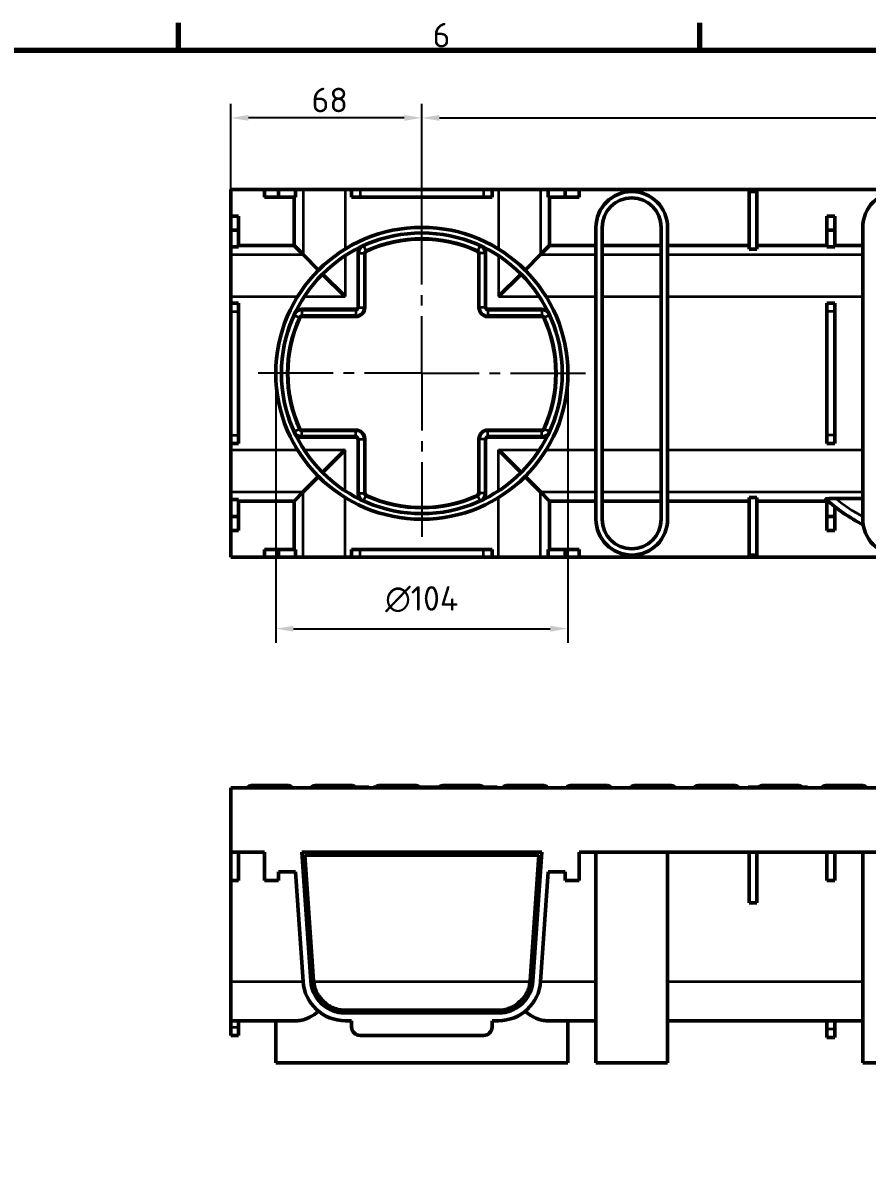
# Model space of a CAD drawing. Header units: millimetres. Extents: x 0 to 1485, y 0 to 1050.
# Drawn here: x 315.9 to 616.5, y 627.1 to 1034.7 of the extents above; entities that cross this region are included whole.
import ezdxf

# ---------------------------------------------------------------- set-up
doc = ezdxf.new("R2010")
doc.units = ezdxf.units.MM
doc.header["$LTSCALE"] = 2.5
for name, color, linetype, lineweight in [('Bemaßung (ISO)', 7, 'Continuous', 25), ('Mittelpunktmarkierung (ISO)', 7, 'Continuous', 25), ('Rahmen (ISO)', 7, 'Continuous', 70), ('Sichtbar (ISO)', 7, 'Continuous', 50), ('Sichtbar schmal (ISO)', 7, 'Continuous', 35)]:
    doc.layers.add(name, color=color, linetype=linetype, lineweight=lineweight)
doc.styles.add('Notiztext (DIN)', font='isocpeur.ttf')
doc.styles.add('TXT 3_5', font='isocpeur.ttf')
doc.dimstyles.new('Anrin Standard (DIN)', dxfattribs={"dimscale": 2.5, "dimtxt": 3.5, "dimasz": 2.5, "dimexe": 2, "dimexo": 0, "dimgap": 0.8, "dimtad": 1, "dimrnd": 1e-08, "dimtxsty": 'TXT 3_5', "dimcen": 0.09, "dimdle": 10, "dimclrd": 256, "dimclre": 256, "dimclrt": 256, "dimadec": 0, "dimazin": 2, "dimtfac": 0.714286, "dimtmove": 0, "dimatfit": 3, "dimfxl": 1, "dimtolj": 1, "dimlwd": -1, "dimlwe": -1, "dimarcsym": 0})

# ---------------------------------------------------------------- blocks, each defined once
blk = doc.blocks.new('Ränder Standardrahmen')
at = {"layer": 'Rahmen (ISO)'}
for p, q in [((148.5, 410), (148.5, 413.9)), ((222.75, 410), (222.75, 413.9))]:
    blk.add_line(p, q, dxfattribs=at)
at = {"layer": 'Rahmen (ISO)', "flags": 128}
blk.add_lwpolyline([(10, 10), (10, 410), (584, 410), (584, 10), (10, 10)], dxfattribs=at)
at = {"layer": 'Rahmen (ISO)', "insert": (184.7, 410.4), "char_height": 3.5, "attachment_point": 7, "style": 'Notiztext (DIN)'}
blk.add_mtext('6', dxfattribs=at)
blk = doc.blocks.new('*D22')
at = {"layer": 'Bemaßung (ISO)', "transparency": 16777216}
for p, q in [((405.9, 909.9), (405.9, 813.9)), ((509.9, 909.9), (509.9, 813.9)), ((412.15, 818.9), (503.65, 818.9))]:
    blk.add_line(p, q, dxfattribs=at)
for points in [[(412.15, 819.94), (412.15, 817.86), (405.9, 818.9)], [(503.65, 819.94), (503.65, 817.86), (509.9, 818.9)]]:
    blk.add_solid(points, dxfattribs=at)
at = {"layer": 'Defpoints', "color": 0, "transparency": 16777216}
for p in [(405.9, 909.9), (509.9, 909.9), (509.9, 818.9)]:
    blk.add_point(p, dxfattribs=at)
at = {"layer": 'Bemaßung (ISO)', "transparency": 16777216, "insert": (444.89, 834.06), "char_height": 8.75, "attachment_point": 1, "style": 'TXT 3_5'}
blk.add_mtext('\\A1;\\fAIGDT|b0|i0;\\H8.7500;n\\fISOCPEUR|b0|i0;\\H8.7500;104', dxfattribs=at)
blk = doc.blocks.new('*D23')
at = {"layer": 'Bemaßung (ISO)', "transparency": 16777216}
for p, q in [((457.9, 968.15), (457.9, 1005.9)), ((1326.9, 968.15), (1326.9, 1005.9)), ((464.15, 1000.9), (1320.65, 1000.9))]:
    blk.add_line(p, q, dxfattribs=at)
for points in [[(464.15, 1001.94), (464.15, 999.86), (457.9, 1000.9)], [(1320.65, 1001.94), (1320.65, 999.86), (1326.9, 1000.9)]]:
    blk.add_solid(points, dxfattribs=at)
at = {"layer": 'Defpoints', "color": 0, "transparency": 16777216}
for p in [(1326.9, 1000.9), (457.9, 968.15), (1326.9, 968.15)]:
    blk.add_point(p, dxfattribs=at)
at = {"layer": 'Bemaßung (ISO)', "transparency": 16777216, "insert": (884.12, 1011.65), "char_height": 8.75, "attachment_point": 1, "style": 'TXT 3_5'}
blk.add_mtext('\\A1;869', dxfattribs=at)
blk = doc.blocks.new('*D24')
at = {"layer": 'Bemaßung (ISO)', "transparency": 16777216}
for p, q in [((389.9, 975.4), (389.9, 1005.9)), ((457.9, 968.15), (457.9, 1005.9)), ((451.65, 1000.9), (396.15, 1000.9))]:
    blk.add_line(p, q, dxfattribs=at)
for points in [[(396.15, 1001.94), (396.15, 999.86), (389.9, 1000.9)], [(451.65, 1001.94), (451.65, 999.86), (457.9, 1000.9)]]:
    blk.add_solid(points, dxfattribs=at)
at = {"layer": 'Defpoints', "color": 0, "transparency": 16777216}
for p in [(389.9, 1000.9), (389.9, 975.4), (457.9, 968.15)]:
    blk.add_point(p, dxfattribs=at)
at = {"layer": 'Bemaßung (ISO)', "transparency": 16777216, "insert": (418.63, 1011.65), "char_height": 8.75, "attachment_point": 1, "style": 'TXT 3_5'}
blk.add_mtext('\\A1;68', dxfattribs=at)

msp = doc.modelspace()

# ---------------------------------------------------------------- linework, layer by layer
at = {"layer": 'Mittelpunktmarkierung (ISO)', "linetype": 'Continuous'}
for p, q in [((457.905, 941.524), (457.905, 968.149)), ((457.905, 934.024), (457.905, 937.774)), ((457.905, 909.899), (457.905, 930.274)), ((426.28, 909.899), (399.655, 909.899)), ((433.78, 909.899), (430.03, 909.899)), ((457.905, 909.899), (437.53, 909.899)), ((457.905, 909.899), (478.28, 909.899)), ((457.905, 909.899), (457.905, 889.524)), ((482.03, 909.899), (485.78, 909.899)), ((489.53, 909.899), (516.155, 909.899)), ((457.905, 885.774), (457.905, 882.024)), ((457.905, 878.274), (457.905, 851.649))]:
    msp.add_line(p, q, dxfattribs=at)
at = {"layer": 'Sichtbar (ISO)'}
for p, q in [((389.905, 965.899), (389.905, 975.399)), ((389.905, 975.399), (401.905, 975.399)), ((406.905, 975.399), (401.905, 975.399)), ((401.905, 975.399), (401.905, 972.649)), ((412.894, 975.399), (406.905, 975.399)), ((406.905, 975.399), (406.905, 972.649)), ((412.894, 972.649), (412.894, 975.399)), ((412.894, 975.399), (415.625, 975.399)), ((430.588, 975.399), (415.625, 975.399)), ((430.588, 975.399), (432.905, 975.399)), ((432.905, 975.399), (435.905, 975.399)), ((432.905, 975.399), (432.905, 972.649)), ((479.905, 975.399), (435.905, 975.399)), ((479.905, 975.399), (482.905, 975.399)), ((482.905, 975.399), (485.222, 975.399)), ((482.905, 975.399), (482.905, 972.649)), ((500.185, 975.399), (485.222, 975.399)), ((500.185, 975.399), (502.916, 975.399)), ((502.916, 975.399), (508.905, 975.399)), ((502.916, 975.399), (502.916, 972.649)), ((508.905, 975.399), (513.905, 975.399)), ((508.905, 975.399), (508.905, 972.649)), ((513.905, 975.399), (836.405, 975.399)), ((513.905, 975.399), (513.905, 972.649)), ((574.405, 974.649), (577.155, 974.649)), ((574.405, 974.649), (574.405, 954.141)), ((577.155, 974.649), (577.155, 954.141)), ((401.905, 972.649), (406.905, 972.649)), ((406.905, 972.649), (412.894, 972.649)), ((412.405, 955.399), (412.405, 972.649)), ((435.905, 972.649), (432.905, 972.649)), ((435.905, 972.649), (479.905, 972.649)), ((482.905, 972.649), (479.905, 972.649)), ((502.916, 972.649), (508.905, 972.649)), ((503.405, 972.649), (503.405, 955.399)), ((508.905, 972.649), (513.905, 972.649)), ((389.905, 960.899), (389.905, 965.899)), ((389.905, 965.899), (392.655, 965.899)), ((392.655, 965.899), (392.655, 960.899)), ((604.905, 965.899), (602.155, 965.899)), ((602.155, 965.899), (602.155, 960.899)), ((604.905, 960.899), (604.905, 965.899)), ((389.905, 954.91), (389.905, 960.899)), ((389.905, 960.899), (392.655, 960.899)), ((392.655, 960.899), (392.655, 954.91)), ((519.905, 857.899), (519.905, 961.899)), ((522.155, 961.899), (522.155, 857.899)), ((543.155, 857.899), (543.155, 961.899)), ((545.405, 961.899), (545.405, 857.899)), ((602.155, 960.899), (602.155, 954.91)), ((604.905, 960.899), (602.155, 960.899)), ((604.905, 954.91), (604.905, 960.899)), ((614.905, 857.899), (614.905, 961.899)), ((389.905, 952.179), (389.905, 954.91)), ((392.655, 954.91), (389.905, 954.91)), ((392.655, 955.399), (412.405, 955.399)), ((415.625, 952.179), (412.405, 955.399)), ((503.405, 955.399), (500.185, 952.179)), ((503.405, 955.399), (519.905, 955.399)), ((522.155, 955.399), (543.155, 955.399)), ((545.405, 955.399), (574.405, 955.399)), ((577.155, 954.141), (574.405, 954.141)), ((577.155, 955.399), (602.155, 955.399)), ((604.905, 954.91), (602.155, 954.91)), ((604.905, 955.399), (614.905, 955.399)), ((389.905, 952.179), (389.905, 937.216)), ((415.625, 952.179), (421.135, 946.669)), ((494.675, 946.669), (500.185, 952.179)), ((422.55, 945.255), (430.588, 937.216)), ((485.222, 937.216), (493.26, 945.255)), ((389.905, 934.899), (389.905, 937.216)), ((389.905, 934.899), (392.655, 934.899)), ((389.905, 931.899), (389.905, 934.899)), ((392.655, 931.899), (392.655, 934.899)), ((604.905, 934.899), (602.155, 934.899)), ((602.155, 931.899), (602.155, 934.899)), ((604.905, 931.899), (604.905, 934.899)), ((389.905, 931.899), (389.905, 887.899)), ((392.655, 931.899), (392.655, 887.899)), ((602.155, 931.899), (602.155, 887.899)), ((604.905, 931.899), (604.905, 887.899)), ((389.905, 884.899), (389.905, 887.899)), ((389.905, 882.583), (389.905, 884.899)), ((389.905, 884.899), (392.655, 884.899)), ((392.655, 884.899), (392.655, 887.899)), ((602.155, 884.899), (602.155, 887.899)), ((604.905, 884.899), (602.155, 884.899)), ((604.905, 884.899), (604.905, 887.899)), ((389.905, 882.583), (389.905, 867.619)), ((430.588, 882.583), (422.55, 874.544)), ((493.26, 874.544), (485.222, 882.583)), ((421.135, 873.13), (415.625, 867.619)), ((500.185, 867.619), (494.675, 873.13)), ((389.905, 864.889), (389.905, 867.619)), ((389.905, 864.889), (389.905, 858.899)), ((389.905, 864.889), (392.655, 864.889)), ((392.655, 864.889), (392.655, 858.899)), ((392.655, 864.399), (412.405, 864.399)), ((412.405, 864.399), (415.625, 867.619)), ((412.405, 847.149), (412.405, 864.399)), ((500.185, 867.619), (503.405, 864.399)), ((503.405, 864.399), (519.905, 864.399)), ((503.405, 864.399), (503.405, 847.149)), ((522.155, 864.399), (543.155, 864.399)), ((545.405, 864.399), (574.405, 864.399)), ((574.405, 865.658), (577.155, 865.658)), ((574.405, 865.658), (574.405, 845.149)), ((577.155, 845.149), (577.155, 865.658)), ((577.155, 864.399), (602.155, 864.399)), ((602.155, 864.731), (602.155, 858.899)), ((605.357, 865.273), (614.905, 865.273)), ((604.905, 862.423), (604.905, 858.899)), ((389.905, 858.899), (389.905, 853.899)), ((389.905, 858.899), (392.655, 858.899)), ((392.655, 858.899), (392.655, 853.899)), ((604.905, 858.899), (602.155, 858.899)), ((602.155, 858.899), (602.155, 853.899)), ((604.905, 858.899), (604.905, 853.899)), ((389.905, 844.399), (389.905, 853.899)), ((389.905, 853.899), (392.655, 853.899)), ((604.905, 853.899), (602.155, 853.899)), ((389.905, 844.399), (401.905, 844.399)), ((401.905, 847.149), (406.905, 847.149)), ((401.905, 844.399), (401.905, 847.149)), ((406.905, 844.399), (401.905, 844.399)), ((406.905, 847.149), (412.894, 847.149)), ((406.905, 844.399), (406.905, 847.149)), ((412.894, 844.399), (406.905, 844.399)), ((412.894, 847.149), (412.894, 844.399)), ((412.894, 844.399), (415.625, 844.399)), ((430.588, 844.399), (415.625, 844.399)), ((430.588, 844.399), (432.905, 844.399)), ((435.905, 847.149), (432.905, 847.149)), ((432.905, 844.399), (432.905, 847.149)), ((432.905, 844.399), (435.905, 844.399)), ((435.905, 847.149), (479.905, 847.149)), ((479.905, 844.399), (435.905, 844.399)), ((482.905, 847.149), (479.905, 847.149)), ((479.905, 844.399), (482.905, 844.399)), ((482.905, 844.399), (482.905, 847.149)), ((482.905, 844.399), (485.222, 844.399)), ((500.185, 844.399), (485.222, 844.399)), ((500.185, 844.399), (502.916, 844.399)), ((502.916, 847.149), (508.905, 847.149)), ((502.916, 844.399), (502.916, 847.149)), ((502.916, 844.399), (508.905, 844.399)), ((508.905, 847.149), (513.905, 847.149)), ((508.905, 844.399), (508.905, 847.149)), ((508.905, 844.399), (513.905, 844.399)), ((513.905, 844.399), (513.905, 847.149)), ((513.905, 844.399), (836.405, 844.399)), ((577.155, 845.149), (574.405, 845.149)), ((397.159, 762.983), (397.783, 762.983)), ((408.013, 762.983), (397.783, 762.983)), ((408.013, 762.983), (409.938, 762.983)), ((409.938, 762.983), (410.378, 762.983)), ((419.887, 762.983), (421.323, 762.983)), ((431.842, 762.983), (421.323, 762.983)), ((431.842, 762.983), (432.666, 762.983)), ((432.666, 762.983), (433.105, 762.983)), ((435.349, 762.483), (434.223, 762.483)), ((435.305, 762.233), (435.349, 762.483)), ((438.997, 762.483), (435.349, 762.483)), ((439.041, 762.233), (438.997, 762.483)), ((440.638, 762.233), (440.682, 762.483)), ((441.496, 762.483), (440.682, 762.483)), ((442.614, 762.983), (445.218, 762.983)), ((455.32, 762.983), (445.218, 762.983)), ((455.32, 762.983), (455.393, 762.983)), ((455.393, 762.983), (455.832, 762.983)), ((457.663, 762.483), (456.95, 762.483)), ((459.839, 762.483), (457.663, 762.483)), ((457.707, 762.233), (457.663, 762.483)), ((462.015, 762.483), (459.839, 762.483)), ((461.971, 762.233), (462.015, 762.483)), ((464.223, 762.483), (462.015, 762.483)), ((465.341, 762.983), (469.495, 762.983)), ((478.462, 762.983), (469.495, 762.983)), ((478.462, 762.983), (478.56, 762.983)), ((480.978, 762.483), (479.678, 762.483)), ((480.96, 762.233), (480.978, 762.483)), ((484.729, 762.483), (480.978, 762.483)), ((484.773, 762.233), (484.729, 762.483)), ((488.069, 762.983), (494.195, 762.983)), ((501.279, 762.983), (494.195, 762.983)), ((501.279, 762.983), (501.287, 762.983)), ((510.796, 762.983), (519.381, 762.983)), ((523.77, 762.983), (519.381, 762.983)), ((523.77, 762.983), (524.014, 762.983)), ((533.523, 762.983), (543.805, 762.983)), ((543.805, 762.983), (546.302, 762.983)), ((546.302, 762.983), (546.741, 762.983)), ((556.25, 762.983), (566.532, 762.983)), ((566.532, 762.983), (569.029, 762.983)), ((569.029, 762.983), (569.469, 762.983)), ((574.071, 762.233), (574.115, 762.483)), ((578.562, 762.483), (574.115, 762.483)), ((578.606, 762.233), (578.562, 762.483)), ((578.978, 762.983), (587.313, 762.983)), ((580.248, 762.483), (580.204, 762.233)), ((580.248, 762.483), (584.688, 762.483)), ((584.695, 762.483), (584.688, 762.483)), ((584.739, 762.233), (584.695, 762.483)), ((586.337, 762.233), (586.381, 762.483)), ((587.465, 762.483), (586.381, 762.483)), ((591.987, 762.983), (587.313, 762.983)), ((587.484, 762.233), (587.465, 762.483)), ((589.289, 762.483), (587.465, 762.483)), ((589.351, 762.233), (589.289, 762.483)), ((590.781, 762.483), (590.737, 762.233)), ((590.781, 762.483), (592.938, 762.483)), ((591.987, 762.983), (592.196, 762.983)), ((595.229, 762.483), (592.938, 762.483)), ((595.273, 762.233), (595.229, 762.483)), ((601.705, 762.983), (601.705, 762.983)), ((609.188, 762.983), (601.705, 762.983)), ((609.188, 762.983), (611.987, 762.983)), ((611.987, 762.983), (614.484, 762.983)), ((614.484, 762.983), (614.923, 762.983)), ((389.905, 739.233), (389.905, 762.233)), ((389.905, 762.233), (1394.905, 762.233)), ((389.905, 739.233), (401.905, 739.233)), ((389.905, 729.233), (389.905, 739.233)), ((392.655, 739.233), (392.655, 729.233)), ((401.905, 729.233), (401.905, 739.233)), ((415.162, 739.233), (500.648, 739.233)), ((418.368, 693.378), (415.162, 739.233)), ((418.438, 693.453), (415.237, 739.233)), ((499.573, 738.233), (416.237, 738.233)), ((416.237, 738.233), (419.368, 693.448)), ((496.442, 693.448), (499.573, 738.233)), ((497.372, 693.453), (500.573, 739.233)), ((500.648, 739.233), (497.442, 693.378)), ((513.905, 739.233), (836.405, 739.233)), ((513.905, 729.233), (513.905, 739.233)), ((519.905, 664.233), (519.905, 739.233)), ((545.405, 664.233), (545.405, 739.233)), ((574.405, 739.233), (574.405, 721.233)), ((577.155, 739.233), (577.155, 721.233)), ((602.155, 739.233), (602.155, 729.233)), ((604.905, 729.233), (604.905, 739.233)), ((614.905, 664.233), (614.905, 739.233)), ((412.894, 732.233), (406.905, 732.233)), ((406.905, 732.233), (406.905, 729.233)), ((412.894, 732.233), (415.625, 693.186)), ((500.185, 693.186), (502.916, 732.233)), ((502.916, 732.233), (508.905, 732.233)), ((508.905, 732.233), (508.905, 729.233)), ((389.905, 693.186), (389.905, 729.233)), ((389.905, 729.233), (392.655, 729.233)), ((406.905, 729.233), (401.905, 729.233)), ((508.905, 729.233), (513.905, 729.233)), ((604.905, 729.233), (602.155, 729.233)), ((577.155, 721.233), (574.405, 721.233)), ((389.905, 693.186), (389.905, 679.233)), ((419.376, 693.341), (418.453, 693.262)), ((497.357, 693.262), (496.434, 693.341)), ((430.588, 682.961), (485.222, 682.961)), ((430.588, 682.961), (430.588, 681.983)), ((485.222, 681.983), (430.588, 681.983)), ((485.222, 682.961), (485.222, 681.983)), ((389.905, 679.233), (413.658, 679.233)), ((389.905, 679.233), (389.905, 676.983)), ((389.905, 673.983), (389.905, 676.983)), ((392.655, 679.233), (392.655, 676.983)), ((392.655, 673.983), (392.655, 676.983)), ((405.905, 664.233), (405.905, 679.233)), ((430.588, 679.233), (432.905, 679.233)), ((432.905, 676.983), (432.905, 679.233)), ((482.905, 679.233), (485.222, 679.233)), ((482.905, 679.233), (482.905, 676.983)), ((502.152, 679.233), (519.905, 679.233)), ((509.905, 664.233), (509.905, 679.233)), ((545.405, 679.233), (614.905, 679.233)), ((602.155, 679.233), (602.155, 676.233)), ((604.905, 679.233), (604.905, 676.233)), ((389.905, 673.983), (392.655, 673.983)), ((479.905, 673.983), (435.905, 673.983)), ((602.155, 673.233), (602.155, 676.233)), ((604.905, 673.233), (602.155, 673.233)), ((604.905, 673.233), (604.905, 676.233)), ((405.905, 664.233), (509.905, 664.233)), ((545.405, 664.233), (519.905, 664.233)), ((640.405, 664.233), (614.905, 664.233))]:
    msp.add_line(p, q, dxfattribs=at)
for radius in [52, 50]:
    msp.add_circle((457.905, 909.899), radius, dxfattribs=at)
for centre, radius, start, end in [((532.655, 961.899), 12.75, 0, 180), ((627.655, 961.899), 12.75, 0, 180), ((532.655, 961.899), 10.5, 0, 180), ((642.405, 909.899), 60.5, 227.7747, 243.12638), ((532.655, 857.899), 12.75, 180, 0), ((532.655, 857.899), 10.5, 180, 0), ((627.655, 857.899), 12.75, 180, 0), ((397.159, 761.483), 1.5, 90, 150), ((408.013, 761.483), 1.5, 30, 90), ((410.378, 761.483), 1.5, 30, 90), ((419.887, 761.483), 1.5, 90, 150), ((431.842, 761.483), 1.5, 30, 90), ((433.105, 761.483), 1.5, 30, 90), ((442.614, 761.483), 1.5, 90, 150), ((455.32, 761.483), 1.5, 30, 90), ((455.832, 761.483), 1.5, 30, 90), ((465.341, 761.483), 1.5, 90, 150), ((478.462, 761.483), 1.5, 30, 90), ((478.56, 761.483), 1.5, 30, 90), ((488.069, 761.483), 1.5, 90, 150), ((501.287, 761.483), 1.5, 30, 90), ((510.796, 761.483), 1.5, 90, 150), ((524.014, 761.483), 1.5, 30, 90), ((533.523, 761.483), 1.5, 90, 150), ((546.741, 761.483), 1.5, 30, 90), ((556.25, 761.483), 1.5, 90, 150), ((569.469, 761.483), 1.5, 30, 90), ((578.978, 761.483), 1.5, 90, 138.18969), ((592.196, 761.483), 1.5, 41.81031, 90), ((601.705, 761.483), 1.5, 90, 150), ((601.705, 761.483), 1.5, 90, 150), ((609.188, 761.483), 1.5, 30, 90), ((614.923, 761.483), 1.5, 30, 90), ((430.588, 694.233), 15, 184, 270), ((430.588, 694.233), 12.25, 184, 270), ((485.222, 694.233), 12.25, 270, 356), ((485.222, 694.233), 15, 270, 356), ((435.905, 676.983), 3, 180, 270), ((479.905, 676.983), 3, 270, 0)]:
    msp.add_arc(centre, radius, start, end, dxfattribs=at)
for points, knots in [([(435.643, 954.67), (436.074, 954.885), (436.596, 955.144), (437.179, 955.339), (437.182, 955.34), (437.184, 955.341)], [0.22702027, 0.22702027, 0.22702027, 0.22702027, 0.37950375, 0.37950375, 0.38010224, 0.38010224, 0.38010224, 0.38010224]), ([(478.626, 955.341), (478.628, 955.34), (478.631, 955.339), (479.214, 955.144), (479.736, 954.885), (480.167, 954.67)], [-0.00075289, -0.00075289, -0.00075289, -0.00075289, 0, 0, 0.19182309, 0.19182309, 0.19182309, 0.19182309]), ([(412.464, 930.62), (412.464, 930.623), (412.465, 930.625), (412.661, 931.208), (412.919, 931.731), (413.135, 932.162)], [-0.00075289, -0.00075289, -0.00075289, -0.00075289, 0, 0, 0.19182293, 0.19182293, 0.19182293, 0.19182293]), ([(502.675, 932.162), (502.891, 931.731), (503.149, 931.208), (503.345, 930.625), (503.346, 930.623), (503.346, 930.62)], [0.22702028, 0.22702028, 0.22702028, 0.22702028, 0.37950366, 0.37950366, 0.38010214, 0.38010214, 0.38010214, 0.38010214]), ([(413.135, 887.637), (412.919, 888.068), (412.661, 888.59), (412.465, 889.174), (412.464, 889.176), (412.464, 889.178)], [0.22702025, 0.22702025, 0.22702025, 0.22702025, 0.37950358, 0.37950358, 0.38010206, 0.38010206, 0.38010206, 0.38010206]), ([(503.346, 889.178), (503.346, 889.176), (503.345, 889.174), (503.149, 888.59), (502.891, 888.068), (502.675, 887.637)], [-0.00075289, -0.00075289, -0.00075289, -0.00075289, 0, 0, 0.19182359, 0.19182359, 0.19182359, 0.19182359]), ([(437.184, 864.458), (437.182, 864.459), (437.179, 864.459), (436.596, 864.655), (436.074, 864.913), (435.643, 865.129)], [-0.00075289, -0.00075289, -0.00075289, -0.00075289, 0, 0, 0.19182296, 0.19182296, 0.19182296, 0.19182296]), ([(480.167, 865.129), (479.736, 864.913), (479.214, 864.655), (478.631, 864.459), (478.628, 864.459), (478.626, 864.458)], [0.22702025, 0.22702025, 0.22702025, 0.22702025, 0.37950352, 0.37950352, 0.38010201, 0.38010201, 0.38010201, 0.38010201]), ([(601.746, 865.099), (601.725, 865.117), (601.784, 865.139), (602.023, 865.177), (602.267, 865.198), (602.828, 865.23), (603.269, 865.246), (604.173, 865.267), (604.816, 865.273), (605.357, 865.273)], [0, 0, 0, 0, 0.08076744, 0.08076744, 0.17654422, 0.17654422, 0.30023834, 0.30023834, 0.46260261, 0.46260261, 0.46260261, 0.46260261]), ([(418.453, 693.262), (418.491, 692.795), (418.556, 692.326), (418.811, 691.055), (419.057, 690.263), (420.009, 688.013), (420.939, 686.684), (423.028, 684.57), (424.348, 683.641), (426.553, 682.678), (427.326, 682.426), (428.926, 682.08), (429.752, 681.987), (430.588, 681.983)], [-1.8843533, -1.8843533, -1.8843533, -1.8843533, -1.7443609, -1.7443609, -1.5003022, -1.5003022, -1.0121848, -1.0121848, -0.5060924, -0.5060924, -0.2530462, -0.2530462, 0, 0, 0, 0]), ([(419.39, 693.186), (419.507, 691.97), (419.824, 690.808), (420.848, 688.513), (421.591, 687.429), (423.028, 685.919), (423.648, 685.392), (424.64, 684.711), (424.981, 684.502), (425.674, 684.126), (426.027, 683.957), (426.391, 683.806)], [0.0004844, 0.0004844, 0.0004844, 0.0004844, 0.3679642, 0.3679642, 0.784316, 0.784316, 1.0496651, 1.0496651, 1.1804512, 1.1804512, 1.3067912, 1.3067912, 1.3067912, 1.3067912]), ([(497.357, 693.262), (497.319, 692.795), (497.254, 692.326), (496.999, 691.055), (496.753, 690.263), (495.801, 688.013), (494.871, 686.684), (492.782, 684.57), (491.462, 683.641), (489.257, 682.678), (488.484, 682.426), (486.884, 682.08), (486.058, 681.987), (485.222, 681.983)], [-1.8843533, -1.8843533, -1.8843533, -1.8843533, -1.7443609, -1.7443609, -1.5003022, -1.5003022, -1.0121848, -1.0121848, -0.5060924, -0.5060924, -0.2530462, -0.2530462, 0, 0, 0, 0]), ([(489.419, 683.806), (489.735, 683.938), (490.044, 684.083), (491.524, 684.861), (492.643, 685.713), (494.292, 687.566), (494.888, 688.444), (495.645, 690.006), (495.883, 690.631), (496.238, 691.901), (496.358, 692.537), (496.42, 693.186)], [0, 0, 0, 0, 0.1096651, 0.1096651, 0.5431808, 0.5431808, 0.8537438, 0.8537438, 1.043901, 1.043901, 1.224298, 1.224298, 1.224298, 1.224298]), ([(413.658, 679.233), (414.314, 679.233), (415.031, 679.347), (416.548, 679.802), (417.347, 680.142), (419.15, 681.115), (420.161, 681.796), (421.135, 682.586)], [2.374299, 2.374299, 2.374299, 2.374299, 2.7490654, 2.7490654, 3.1238318, 3.1238318, 3.5791915, 3.5791915, 3.5791915, 3.5791915]), ([(426.391, 683.806), (427.049, 683.518), (427.755, 683.289), (428.844, 683.072), (429.201, 683.021), (429.904, 682.962), (430.246, 682.952), (430.588, 682.961)], [0, 0, 0, 0, 0.23110655, 0.23110655, 0.34066294, 0.34066294, 0.44348857, 0.44348857, 0.44348857, 0.44348857]), ([(485.222, 682.961), (485.843, 682.944), (486.454, 682.991), (487.448, 683.16), (487.83, 683.25), (488.621, 683.485), (489.028, 683.635), (489.419, 683.806)], [0, 0, 0, 0, 0.18652385, 0.18652385, 0.30788695, 0.30788695, 0.44526095, 0.44526095, 0.44526095, 0.44526095]), ([(494.675, 682.586), (495.746, 681.717), (496.874, 680.972), (499.483, 679.641), (500.931, 679.233), (502.152, 679.233)], [6.5347316, 6.5347316, 6.5347316, 6.5347316, 7.0399097, 7.0399097, 7.7370901, 7.7370901, 7.7370901, 7.7370901])]:
    msp.add_open_spline(points, degree=3, knots=knots, dxfattribs=at)
for points, degree in [([(584.736, 762.233), (584.712, 762.359), (584.688, 762.483)], 2), ([(418.438, 693.453), (418.442, 693.389), (418.447, 693.326), (418.453, 693.262)], 3), ([(419.368, 693.448), (419.372, 693.389), (419.377, 693.33), (419.382, 693.272)], 3), ([(419.382, 693.272), (419.384, 693.243), (419.387, 693.215), (419.39, 693.186)], 3), ([(496.42, 693.186), (496.423, 693.215), (496.426, 693.243), (496.428, 693.272)], 3), ([(496.428, 693.272), (496.433, 693.33), (496.438, 693.389), (496.442, 693.448)], 3), ([(497.357, 693.262), (497.363, 693.326), (497.368, 693.389), (497.372, 693.453)], 3)]:
    msp.add_open_spline(points, degree=degree, dxfattribs=at)
at = {"layer": 'Sichtbar schmal (ISO)'}
for p, q in [((415.625, 975.399), (415.625, 952.179)), ((430.588, 975.399), (430.588, 954.146)), ((435.905, 975.399), (435.905, 972.649)), ((479.905, 975.399), (479.905, 972.649)), ((485.222, 975.399), (485.222, 954.146)), ((500.185, 975.399), (500.185, 952.179)), ((437.184, 955.341), (437.966, 953.625)), ((478.626, 955.341), (477.844, 953.625)), ((389.905, 952.179), (415.625, 952.179)), ((430.588, 951.778), (430.588, 937.216)), ((434.991, 952.663), (435.462, 952.663)), ((434.991, 952.663), (434.991, 933.399)), ((435.462, 933.399), (435.462, 952.663)), ((435.462, 952.663), (437.348, 952.663)), ((437.348, 952.663), (437.348, 933.399)), ((437.819, 952.663), (437.348, 952.663)), ((437.819, 933.399), (437.819, 952.663)), ((438.162, 953.196), (437.966, 953.625)), ((477.648, 953.196), (477.844, 953.625)), ((477.991, 952.663), (478.462, 952.663)), ((477.991, 952.663), (477.991, 933.399)), ((480.348, 952.663), (478.462, 952.663)), ((478.462, 933.399), (478.462, 952.663)), ((480.819, 952.663), (480.348, 952.663)), ((480.348, 952.663), (480.348, 933.399)), ((480.819, 933.399), (480.819, 952.663)), ((485.222, 951.778), (485.222, 937.216)), ((500.185, 952.179), (519.905, 952.179)), ((522.155, 952.179), (543.155, 952.179)), ((545.405, 952.179), (614.905, 952.179)), ((389.905, 937.216), (413.658, 937.216)), ((416.027, 937.216), (430.588, 937.216)), ((485.222, 937.216), (499.783, 937.216)), ((502.152, 937.216), (519.905, 937.216)), ((522.155, 937.216), (543.155, 937.216)), ((545.405, 937.216), (614.905, 937.216)), ((389.905, 931.899), (392.655, 931.899)), ((412.464, 930.62), (414.179, 929.838)), ((414.608, 929.642), (414.179, 929.838)), ((415.141, 932.814), (415.141, 932.342)), ((434.405, 932.814), (415.141, 932.814)), ((415.141, 932.342), (434.405, 932.342)), ((415.141, 932.342), (415.141, 930.456)), ((434.405, 930.456), (415.141, 930.456)), ((415.141, 929.985), (415.141, 930.456)), ((415.141, 929.985), (434.405, 929.985)), ((434.405, 932.814), (434.405, 932.342)), ((434.405, 932.342), (434.405, 930.456)), ((434.405, 929.985), (434.405, 930.456)), ((434.991, 933.399), (435.462, 933.399)), ((435.462, 933.399), (437.348, 933.399)), ((437.819, 933.399), (437.348, 933.399)), ((477.991, 933.399), (478.462, 933.399)), ((480.348, 933.399), (478.462, 933.399)), ((480.819, 933.399), (480.348, 933.399)), ((481.405, 932.814), (481.405, 932.342)), ((500.669, 932.814), (481.405, 932.814)), ((481.405, 932.342), (500.669, 932.342)), ((481.405, 932.342), (481.405, 930.456)), ((500.669, 930.456), (481.405, 930.456)), ((481.405, 929.985), (481.405, 930.456)), ((481.405, 929.985), (500.669, 929.985)), ((500.669, 932.814), (500.669, 932.342)), ((500.669, 932.342), (500.669, 930.456)), ((500.669, 929.985), (500.669, 930.456)), ((501.202, 929.642), (501.631, 929.838)), ((503.346, 930.62), (501.631, 929.838)), ((604.905, 931.899), (602.155, 931.899)), ((412.464, 889.178), (414.179, 889.961)), ((414.608, 890.156), (414.179, 889.961)), ((415.141, 889.814), (415.141, 889.342)), ((434.405, 889.814), (415.141, 889.814)), ((415.141, 887.456), (415.141, 889.342)), ((415.141, 889.342), (434.405, 889.342)), ((434.405, 889.814), (434.405, 889.342)), ((434.405, 887.456), (434.405, 889.342)), ((481.405, 889.814), (481.405, 889.342)), ((500.669, 889.814), (481.405, 889.814)), ((481.405, 887.456), (481.405, 889.342)), ((481.405, 889.342), (500.669, 889.342)), ((500.669, 889.814), (500.669, 889.342)), ((500.669, 887.456), (500.669, 889.342)), ((501.202, 890.156), (501.631, 889.961)), ((503.346, 889.178), (501.631, 889.961)), ((389.905, 887.899), (392.655, 887.899)), ((415.141, 886.985), (415.141, 887.456)), ((434.405, 887.456), (415.141, 887.456)), ((415.141, 886.985), (434.405, 886.985)), ((434.405, 886.985), (434.405, 887.456)), ((434.991, 886.399), (435.462, 886.399)), ((434.991, 886.399), (434.991, 867.135)), ((435.462, 867.135), (435.462, 886.399)), ((435.462, 886.399), (437.348, 886.399)), ((437.348, 886.399), (437.348, 867.135)), ((437.819, 886.399), (437.348, 886.399)), ((437.819, 867.135), (437.819, 886.399)), ((477.991, 886.399), (478.462, 886.399)), ((477.991, 886.399), (477.991, 867.135)), ((480.348, 886.399), (478.462, 886.399)), ((478.462, 867.135), (478.462, 886.399)), ((480.819, 886.399), (480.348, 886.399)), ((480.348, 886.399), (480.348, 867.135)), ((480.819, 867.135), (480.819, 886.399)), ((481.405, 886.985), (481.405, 887.456)), ((500.669, 887.456), (481.405, 887.456)), ((481.405, 886.985), (500.669, 886.985)), ((500.669, 886.985), (500.669, 887.456)), ((604.905, 887.899), (602.155, 887.899)), ((389.905, 882.583), (413.658, 882.583)), ((416.027, 882.583), (430.588, 882.583)), ((430.588, 868.021), (430.588, 882.583)), ((485.222, 882.583), (499.783, 882.583)), ((485.222, 868.021), (485.222, 882.583)), ((502.152, 882.583), (519.905, 882.583)), ((522.155, 882.583), (543.155, 882.583)), ((545.405, 882.583), (614.905, 882.583)), ((389.905, 867.619), (415.625, 867.619)), ((415.625, 844.399), (415.625, 867.619)), ((430.588, 844.399), (430.588, 865.652)), ((434.991, 867.135), (435.462, 867.135)), ((435.462, 867.135), (437.348, 867.135)), ((437.184, 864.458), (437.966, 866.174)), ((437.819, 867.135), (437.348, 867.135)), ((438.162, 866.602), (437.966, 866.174)), ((477.648, 866.602), (477.844, 866.174)), ((478.626, 864.458), (477.844, 866.174)), ((477.991, 867.135), (478.462, 867.135)), ((480.348, 867.135), (478.462, 867.135)), ((480.819, 867.135), (480.348, 867.135)), ((485.222, 844.399), (485.222, 865.652)), ((500.185, 867.619), (519.905, 867.619)), ((500.185, 844.399), (500.185, 867.619)), ((522.155, 867.619), (543.155, 867.619)), ((545.405, 867.619), (614.905, 867.619)), ((435.905, 844.399), (435.905, 847.149)), ((479.905, 844.399), (479.905, 847.149)), ((397.783, 762.983), (397.783, 762.233)), ((408.013, 762.233), (408.013, 762.983)), ((421.323, 762.983), (421.323, 762.233)), ((431.842, 762.233), (431.842, 762.983)), ((445.218, 762.983), (445.218, 762.233)), ((455.32, 762.233), (455.32, 762.983)), ((459.839, 762.233), (459.839, 762.483)), ((469.495, 762.983), (469.495, 762.233)), ((478.462, 762.233), (478.462, 762.983)), ((494.195, 762.983), (494.195, 762.233)), ((501.279, 762.233), (501.279, 762.983)), ((519.381, 762.983), (519.381, 762.233)), ((523.77, 762.233), (523.77, 762.983)), ((587.313, 762.983), (587.313, 762.483)), ((591.987, 762.483), (591.987, 762.983)), ((592.938, 762.233), (592.938, 762.483)), ((601.705, 762.983), (601.705, 762.233)), ((609.188, 762.233), (609.188, 762.983)), ((389.905, 693.186), (415.625, 693.186)), ((418.438, 693.453), (418.368, 693.378)), ((418.453, 693.262), (418.383, 693.186)), ((419.39, 693.186), (496.42, 693.186)), ((497.427, 693.186), (497.357, 693.262)), ((497.372, 693.453), (497.442, 693.378)), ((500.185, 693.186), (519.905, 693.186)), ((545.405, 693.186), (614.905, 693.186)), ((389.905, 676.983), (392.655, 676.983)), ((604.905, 676.233), (602.155, 676.233))]:
    msp.add_line(p, q, dxfattribs=at)
for centre, radius, start, end in [((438.405, 952.663), 3.414, 144.00732, 180), ((438.405, 952.663), 2.943, 114.51262, 180), ((457.905, 909.899), 48.057, 65.48738, 114.51262), ((457.905, 909.899), 47.586, 65.48738, 114.51262), ((477.405, 952.663), 2.943, 0, 65.48738), ((477.405, 952.663), 3.414, 0, 35.99268), ((438.405, 952.663), 1.057, 114.51262, 180), ((438.405, 952.663), 0.586, 114.51262, 180), ((477.405, 952.663), 0.586, 0, 65.48738), ((477.405, 952.663), 1.057, 0, 65.48738), ((457.905, 909.899), 48.057, 155.48738, 204.51262), ((457.905, 909.899), 47.586, 155.48738, 204.51262), ((415.141, 929.399), 2.943, 90, 155.48738), ((415.141, 929.399), 3.414, 90, 125.99268), ((415.141, 929.399), 1.057, 90, 155.48738), ((415.141, 929.399), 0.586, 90, 155.48738), ((434.405, 933.399), 0.586, 270, 0), ((434.405, 933.399), 1.057, 270, 0), ((434.405, 933.399), 2.943, 270, 0), ((434.405, 933.399), 3.414, 270, 0), ((481.405, 933.399), 3.414, 180, 270), ((481.405, 933.399), 2.943, 180, 270), ((481.405, 933.399), 1.057, 180, 270), ((481.405, 933.399), 0.586, 180, 270), ((500.669, 929.399), 3.414, 54.00732, 90), ((500.669, 929.399), 2.943, 24.51262, 90), ((500.669, 929.399), 1.057, 24.51262, 90), ((500.669, 929.399), 0.586, 24.51262, 90), ((457.905, 909.899), 47.586, 335.48738, 24.51262), ((457.905, 909.899), 48.057, 335.48738, 24.51262), ((415.141, 890.399), 2.943, 204.51262, 270), ((415.141, 890.399), 1.057, 204.51262, 270), ((415.141, 890.399), 0.586, 204.51262, 270), ((434.405, 886.399), 3.414, 0, 90), ((434.405, 886.399), 2.943, 0, 90), ((481.405, 886.399), 3.414, 90, 180), ((481.405, 886.399), 2.943, 90, 180), ((500.669, 890.399), 0.586, 270, 335.48738), ((500.669, 890.399), 1.057, 270, 335.48738), ((500.669, 890.399), 2.943, 270, 335.48738), ((415.141, 890.399), 3.414, 234.00732, 270), ((434.405, 886.399), 1.057, 0, 90), ((434.405, 886.399), 0.586, 0, 90), ((481.405, 886.399), 1.057, 90, 180), ((481.405, 886.399), 0.586, 90, 180), ((500.669, 890.399), 3.414, 270, 305.99268), ((438.405, 867.135), 3.414, 180, 215.99268), ((438.405, 867.135), 2.943, 180, 245.48738), ((438.405, 867.135), 1.057, 180, 245.48738), ((438.405, 867.135), 0.586, 180, 245.48738), ((457.905, 909.899), 48.057, 245.48738, 294.51262), ((457.905, 909.899), 47.586, 245.48738, 294.51262), ((477.405, 867.135), 0.586, 294.51262, 0), ((477.405, 867.135), 1.057, 294.51262, 0), ((477.405, 867.135), 2.943, 294.51262, 0), ((477.405, 867.135), 3.414, 324.00732, 0), ((642.405, 909.899), 58, 230.30115, 241.69676)]:
    msp.add_arc(centre, radius, start, end, dxfattribs=at)
for centre, major_axis, ratio, start_param, end_param in [((397.783, 761.483), (0, 1.5), 0.9873711, 0, 1.0471976), ((409.938, 761.483), (0, 1.5), 0.9911007, 5.2359878, 6.2831853), ((421.323, 761.483), (0, 1.5), 0.9709123, 0, 1.0471976), ((432.666, 761.483), (0, 1.5), 0.9911007, 5.2359878, 6.2831853), ((445.218, 761.483), (0, 1.5), 0.9472666, 0, 1.0471976), ((455.393, 761.483), (0, 1.5), 0.9911007, 5.2359878, 6.2831853), ((469.495, 761.483), (0, 1.5), 0.9158777, 0, 1.0471976), ((494.195, 761.483), (0, 1.5), 0.8759133, 0, 1.0471976), ((501.279, 761.483), (0, 1.5), 0.9998325, 5.2359878, 6.2831853), ((519.381, 761.483), (0, 1.5), 0.8261301, 0, 1.0471976), ((523.77, 761.483), (0, 1.5), 0.9950562, 5.2359878, 6.2831853), ((543.805, 761.483), (0, 1.5), 0.7917611, 0, 1.0471976), ((546.302, 761.483), (0, 1.5), 0.9911007, 5.2359878, 6.2831853), ((566.532, 761.483), (0, 1.5), 0.7917611, 0, 1.0471976), ((569.029, 761.483), (0, 1.5), 0.9911007, 5.2359878, 6.2831853), ((587.313, 761.483), (0, -1.5), 0.831175, 3.9872427, 4.1887902), ((587.313, 761.483), (0, 1.5), 0.831175, 0, 0.8410687), ((591.987, 761.483), (0, 1.5), 0.9957733, 5.4421166, 6.2831853), ((611.987, 761.483), (0, 1.5), 0.7917611, 0, 1.0471976), ((614.484, 761.483), (0, 1.5), 0.9911007, 5.2359878, 6.2831853)]:
    msp.add_ellipse(centre, major_axis=major_axis, ratio=ratio, start_param=start_param, end_param=end_param, dxfattribs=at)

# ---------------------------------------------------------------- block references
at = {"xscale": 2.5, "yscale": 2.5, "zscale": 2.5}
msp.add_blockref('Ränder Standardrahmen', (0, 0), dxfattribs=at)

# ---------------------------------------------------------------- dimensions: what is measured, and where the dimension line sits
at = {"layer": 'Bemaßung (ISO)'}
for base, p2, picture, middle in [((389.905, 1000.899), (389.905, 975.399), '*D24', (423.88, 1000.899)), ((1326.905, 1000.899), (1326.905, 968.149), '*D23', (892.43, 1000.899))]:
    dim = msp.add_linear_dim(base=base, p1=(457.905, 968.149), p2=p2, angle=180, dimstyle='Anrin Standard (DIN)', override={"dimgap": 0.8, "dimdec": 2, "dimtol": 0, "dimlim": 0, "dimtp": 0, "dimtm": 0, "dimtdec": 2, "dimtofl": 0, "dimatfit": 1}, dxfattribs=at)
    dim.commit()
    dim.dimension.update_dxf_attribs({"geometry": picture, "text_midpoint": middle, "dimtype": 160})
dim = msp.add_linear_dim(base=(509.905, 818.899), p1=(405.905, 909.899), p2=(509.905, 909.899), angle=180, text='\\fAIGDT|b0|i0;\\H8.7500;n\\fISOCPEUR|b0|i0;\\H8.7500;<>', dimstyle='Anrin Standard (DIN)', override={"dimgap": 0.8, "dimdec": 2, "dimtol": 0, "dimlim": 0, "dimtp": 0, "dimtm": 0, "dimtdec": 2, "dimtofl": 0, "dimatfit": 1}, dxfattribs=at)
dim.commit()
dim.dimension.update_dxf_attribs({"geometry": '*D22', "text_midpoint": (457.93, 818.899), "dimtype": 160})

doc.saveas('drawing.dxf')
